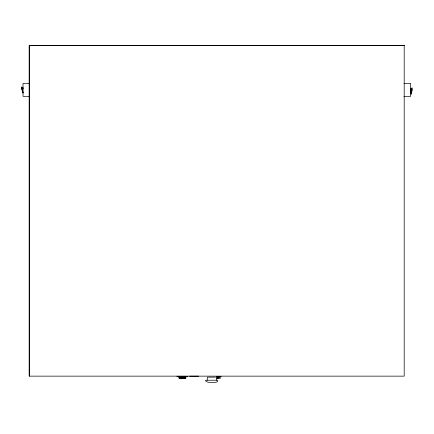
<?xml version="1.0" encoding="UTF-8"?>
<svg xmlns="http://www.w3.org/2000/svg" width="434" height="434" viewBox="0 0 434 434"><rect width="100%" height="100%" fill="white"/><g stroke="black" fill="none" stroke-linecap="round" stroke-linejoin="round"><path stroke-width="0.65" d="M410.363 93.261L411.009 88.352M410.911 94.059L411.725 87.88M411.486 94.135L412.3 87.956M181.938 377.976L178.917 378.03L180.425 378.025M181.103 377.981L180.929 378.003M179.388 378.03L179.958 377.998L179.117 377.976L179.817 378.025M184.428 378.025L179.573 378.03M183.262 377.987L183.658 377.976C181.141 378.041 188.687 377.965 183.452 378.025M183.446 378.014L183.837 378.003L183.425 377.943M182.003 377.976L181.58 377.987L181.998 378.025M182.855 378.036L182.432 377.987L183.023 377.998M22.535 88.872L21.96 88.948L22.568 89.095M22.595 89.285L22.02 89.361L22.622 89.48M22.975 92.182C21.874 93.131 22.845 93.098 22.259 91.238L22.432 92.518L23.002 92.393M404.19 45.641L29.599 45.641L29.599 376.142M404.054 83.393L410.656 83.393L410.656 96.321L403.886 96.321M29.154 370.522L29.599 370.522M189.539 376.169L193.987 376.169M194.302 376.169L198.653 376.169M216.316 376.631L221.031 376.631M216.316 376.842L221.031 376.842M215.524 377.151L207.419 377.162L207.175 380.227M217.071 377.808L220.282 377.808M216.745 378.128L220.602 378.128M186.11 377.412L178.504 377.396M187.819 376.289L176.828 376.273M411.53 89.339L412.11 89.415M411.448 89.952L412.029 90.028M411.372 90.532L411.953 90.608M411.074 92.822L411.649 92.898M410.993 93.435L411.568 93.511M180.956 377.943L181.352 377.992M21.819 87.831L22.427 92.469M23.013 87.522L23.197 88.905M22.308 87.093L23.089 93.06M22.058 89.637L21.7 86.957L21.95 88.856M217.586 377.808L217.586 378.128M216.409 377.455L216.409 380.227M217.814 377.808L217.814 378.128L217.825 377.808M218.052 377.808L218.052 378.128L218.052 377.808M185.389 377.949L185.698 378.052L185.389 377.949M205.673 380.781C205.532 383.097 220.174 383.472 217.488 380.227L206.096 380.227L205.673 380.781M185.258 377.981L184.662 377.987L185.258 377.981M184.152 377.954L184.152 377.954M185.47 378.057L184.803 378.036L185.47 378.052M404.19 45.32L29.154 45.32L29.154 376.142L404.19 376.142L404.19 45.32M29.474 83.393L23.013 83.393L23.013 96.321L29.474 96.321L29.474 83.393"/></g></svg>
